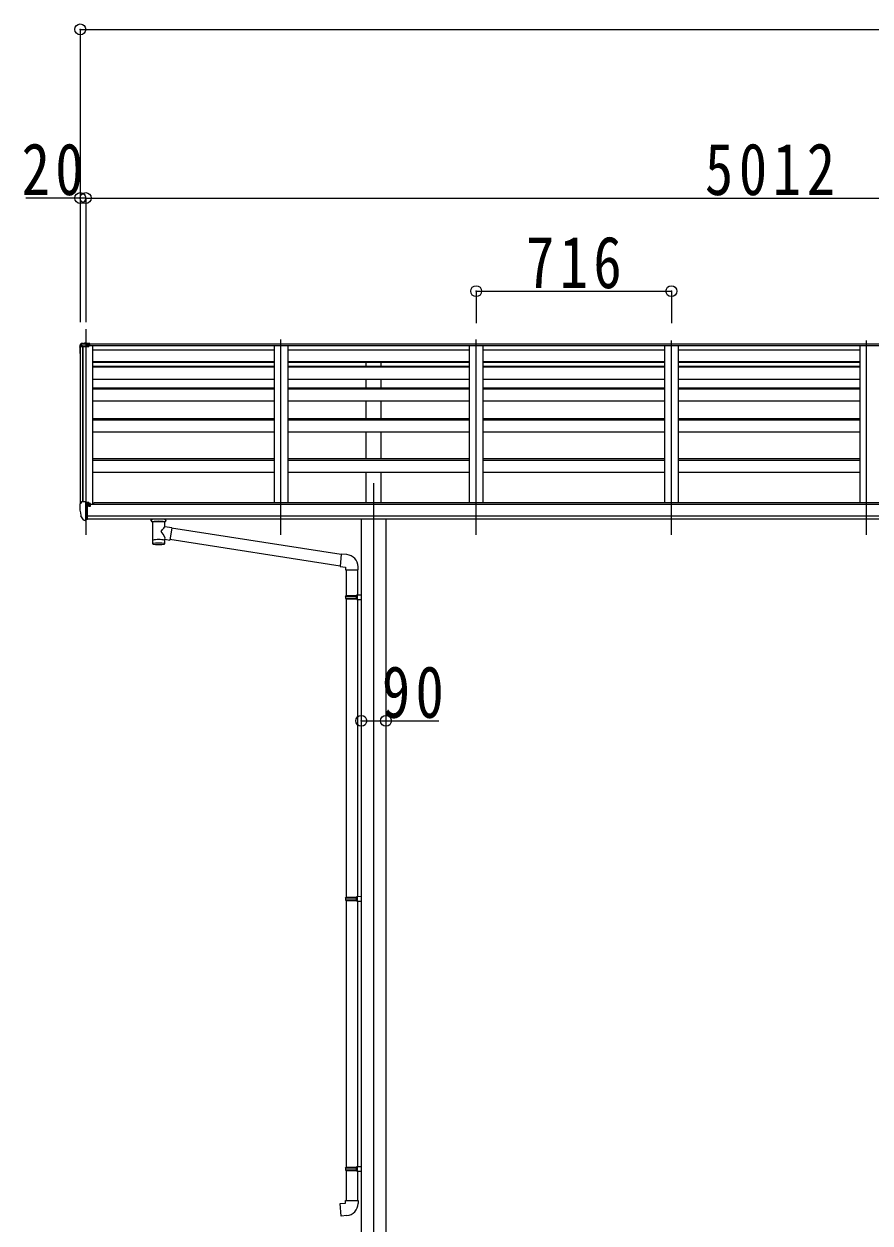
# Model space of a CAD drawing. Units: millimetres at full size, sheet at 1:40; some dimension numbers follow another scale. Extents: x -11181 to 11305, y -7804 to 7716.
# Drawn here: x 501 to 3603, y -4804 to -406 of the extents above; entities that cross this region are included whole.
import ezdxf

# ---------------------------------------------------------------- set-up
doc = ezdxf.new("R2010")
doc.units = ezdxf.units.MM
doc.header["$LTSCALE"] = 40
doc.header["$PDMODE"] = 32
doc.header["$PDSIZE"] = 40
for name, color, linetype, lineweight in [('0-1_本体', 4, 'Continuous', 9), ('0-2_部品', 7, 'Continuous', 9), ('0-8_PARTS2', 2, 'Continuous', 9), ('0-A_寸法', 6, 'Continuous', 9)]:
    doc.layers.add(name, color=color, linetype=linetype, lineweight=lineweight)
doc.styles.add('ＭＳ ゴシック', font='')
doc.styles.get('ＭＳ ゴシック').set_extended_font_data('MS Gothic')

msp = doc.modelspace()

# ---------------------------------------------------------------- linework, layer by layer
at = {"layer": '0-1_本体'}
for p, q in [((742.49, -1579.08), (5723.48, -1579.08)), ((5723.48, -1580.65), (742.49, -1580.65)), ((706.99, -1590.01), (706.98, -2165.13)), ((707.94, -1589.16), (715.77, -1588.75)), ((715.98, -1588.74), (715.98, -2158.59)), ((716.68, -2158.59), (716.68, -1588.74)), ((5726.98, -1586.28), (738.99, -1586.28)), ((5726.98, -1587.18), (738.99, -1587.18)), ((751.98, -1587.18), (751.98, -2168.4)), ((1417.98, -1602.38), (751.98, -1602.38)), ((1417.98, -1587.18), (1417.98, -2161.99)), ((1467.98, -1587.18), (1467.98, -2161.99)), ((2133.98, -1602.38), (1467.98, -1602.38)), ((2133.98, -1587.18), (2133.98, -2161.99)), ((2183.98, -1587.18), (2183.98, -2161.99)), ((2849.98, -1602.38), (2183.98, -1602.38)), ((2849.98, -1587.18), (2849.98, -2161.99)), ((2899.98, -1587.18), (2899.98, -2161.99)), ((3565.98, -1602.38), (2899.98, -1602.38)), ((3565.98, -1587.18), (3565.98, -2161.99)), ((1417.98, -1645.92), (751.98, -1645.92)), ((1417.98, -1646.99), (751.98, -1646.99)), ((1417.98, -1648.29), (751.98, -1648.29)), ((751.98, -1661.49), (1417.98, -1661.49)), ((751.98, -1664.06), (1417.98, -1664.06)), ((2133.98, -1645.92), (1467.98, -1645.92)), ((2133.98, -1646.99), (1467.98, -1646.99)), ((2133.98, -1648.29), (1467.98, -1648.29)), ((1467.98, -1661.49), (2133.98, -1661.49)), ((1467.98, -1664.06), (2133.98, -1664.06)), ((1755.48, -1661.49), (1755.48, -1648.29)), ((1810.48, -1661.49), (1810.48, -1648.29)), ((2849.98, -1645.92), (2183.98, -1645.92)), ((2849.98, -1646.99), (2183.98, -1646.99)), ((2849.98, -1648.29), (2183.98, -1648.29)), ((2183.98, -1661.49), (2849.98, -1661.49)), ((2183.98, -1664.06), (2849.98, -1664.06)), ((3565.98, -1645.92), (2899.98, -1645.92)), ((3565.98, -1646.99), (2899.98, -1646.99)), ((3565.98, -1648.29), (2899.98, -1648.29)), ((2899.98, -1661.49), (3565.98, -1661.49)), ((2899.98, -1664.06), (3565.98, -1664.06)), ((751.98, -1708.8), (1417.98, -1708.8)), ((1467.98, -1708.8), (2133.98, -1708.8)), ((1755.48, -1740.28), (1755.48, -1708.8)), ((1810.48, -1740.28), (1810.48, -1708.8)), ((2183.98, -1708.8), (2849.98, -1708.8)), ((2899.98, -1708.8), (3565.98, -1708.8)), ((751.98, -1740.28), (1417.98, -1740.28)), ((751.98, -1744.26), (1417.98, -1744.26)), ((1467.98, -1740.28), (2133.98, -1740.28)), ((1467.98, -1744.26), (2133.98, -1744.26)), ((2183.98, -1740.28), (2849.98, -1740.28)), ((2183.98, -1744.26), (2849.98, -1744.26)), ((2899.98, -1740.28), (3565.98, -1740.28)), ((2899.98, -1744.26), (3565.98, -1744.26)), ((751.98, -1788.71), (1417.98, -1788.71)), ((1467.98, -1788.71), (2133.98, -1788.71)), ((1755.48, -1853.13), (1755.48, -1788.71)), ((1810.48, -1853.13), (1810.48, -1788.71)), ((2183.98, -1788.71), (2849.98, -1788.71)), ((2899.98, -1788.71), (3565.98, -1788.71)), ((751.98, -1853.13), (1417.98, -1853.13)), ((751.98, -1858.51), (1417.98, -1858.51)), ((1467.98, -1853.13), (2133.98, -1853.13)), ((1467.98, -1858.51), (2133.98, -1858.51)), ((2183.98, -1853.13), (2849.98, -1853.13)), ((2183.98, -1858.51), (2849.98, -1858.51)), ((2899.98, -1853.13), (3565.98, -1853.13)), ((2899.98, -1858.51), (3565.98, -1858.51)), ((751.98, -1902.56), (1417.98, -1902.56)), ((1467.98, -1902.56), (2133.98, -1902.56)), ((1755.48, -1999.77), (1755.48, -1902.56)), ((1810.48, -1999.77), (1810.48, -1902.56)), ((2183.98, -1902.56), (2849.98, -1902.56)), ((2899.98, -1902.56), (3565.98, -1902.56)), ((751.98, -1999.77), (1417.98, -1999.77)), ((751.98, -2006.53), (1417.98, -2006.53)), ((1467.98, -1999.77), (2133.98, -1999.77)), ((1467.98, -2006.53), (2133.98, -2006.53)), ((2183.98, -1999.77), (2849.98, -1999.77)), ((2183.98, -2006.53), (2849.98, -2006.53)), ((2899.98, -1999.77), (3565.98, -1999.77)), ((2899.98, -2006.53), (3565.98, -2006.53)), ((751.98, -2050.09), (1417.98, -2050.09)), ((1467.98, -2050.09), (2133.98, -2050.09)), ((1755.48, -2161.99), (1755.48, -2050.09)), ((1810.48, -2161.99), (1810.48, -2050.09)), ((2183.98, -2050.09), (2849.98, -2050.09)), ((2899.98, -2050.09), (3565.98, -2050.09)), ((5732.48, -2168.4), (733.48, -2168.4)), ((5708.98, -2161.99), (756.98, -2161.99)), ((756.98, -2168.4), (756.98, -2162.07)), ((733.48, -2209.99), (5732.48, -2209.99)), ((5732.48, -2221.84), (733.48, -2221.77)), ((1737.78, -2221.78), (1737.78, -5378.76)), ((1828.18, -2221.78), (1828.18, -5378.76))]:
    msp.add_line(p, q, dxfattribs=at)
msp.add_circle((740.95, -2173.51), 3, dxfattribs=at)
msp.add_arc((707.99, -1590.16), 1, 93, 173.32986, dxfattribs=at)
at = {"layer": '0-2_部品'}
for p, q in [((710.01, -1578.42), (705.53, -1584.84)), ((711.19, -1579.85), (706.77, -1587.27)), ((717.02, -1577.61), (710.77, -1577.99)), ((711.19, -1579.85), (726.99, -1579.02)), ((711.33, -1578.73), (711.33, -1579.45)), ((726.99, -1577), (722.95, -1577.25)), ((726.99, -1577.77), (726.99, -1577)), ((742.49, -1577.95), (726.99, -1577)), ((726.99, -1577), (726.99, -1577.77)), ((726.99, -1577.77), (726.99, -1578.5)), ((742.49, -1579.83), (726.99, -1579.01)), ((726.99, -1581.42), (726.99, -1579.02)), ((742.49, -1582.24), (738.99, -1582.05)), ((742.49, -1577.95), (742.49, -1578.72)), ((742.49, -1578.72), (742.49, -1579.44)), ((742.49, -1579.44), (742.49, -1579.83)), ((742.49, -1579.83), (742.49, -1582.24)), ((742.49, -1583.54), (742.49, -1582.24)), ((704.99, -1586.57), (704.99, -1590.65)), ((704.99, -1591.33), (704.99, -1590.65)), ((705.53, -1584.84), (705.53, -1588.37)), ((706.49, -1591.33), (706.49, -1590.65)), ((715.88, -1586.58), (707.83, -1586.98)), ((715.88, -1587.25), (707.83, -1587.67)), ((707.91, -1589.16), (715.92, -1588.74)), ((715.88, -1587.25), (738.99, -1585.84)), ((715.92, -1588.74), (738.99, -1588.74)), ((742.49, -1583.54), (738.99, -1583.54)), ((738.99, -1585.84), (738.99, -1588.74)), ((704.98, -2167.96), (704.98, -2168.59)), ((711.89, -2159.16), (707.83, -2164.97)), ((726.98, -2227.09), (726.98, -2158.59)), ((728.48, -2159.51), (726.98, -2159.51)), ((733.48, -2168.32), (726.98, -2167.93)), ((728.48, -2159.51), (728.48, -2165.68)), ((738.16, -2161.01), (728.48, -2160.28)), ((728.48, -2163.28), (742.48, -2163.33)), ((737.95, -2173.51), (738.48, -2173.51)), ((738.48, -2173.51), (738.78, -2173.51)), ((738.98, -2163.32), (738.98, -2161.42)), ((743.48, -2164.44), (743.48, -2168.4)), ((719.36, -2225.28), (709.61, -2209.9)), ((725.48, -2227), (721.77, -2226.77)), ((725.48, -2227), (726.98, -2227.09)), ((726.98, -2224.89), (727.48, -2224.89)), ((727.48, -2224.89), (727.98, -2223.89)), ((733.48, -2223.89), (727.98, -2223.89)), ((967.48, -2227.89), (967.48, -2221.77)), ((971.58, -2232.39), (971.56, -2312.68)), ((1017.38, -2249.96), (1017.38, -2232.38)), ((1021.48, -2227.89), (1021.48, -2221.77)), ((1042.6, -2253.87), (1017.38, -2249.96)), ((1042.6, -2253.87), (1035.58, -2299.13)), ((1663.71, -2352.29), (1042.29, -2255.88)), ((1017.4, -2312.68), (1017.38, -2296.05)), ((1017.38, -2296.3), (1035.58, -2299.13)), ((1660.04, -2394.22), (1035.85, -2297.39)), ((1684.7, -2352.35), (1663.87, -2350.53)), ((1679.78, -2408.1), (1725.78, -2408.1)), ((1681.78, -2408.1), (1681.78, -2502.24)), ((1723.78, -2408.1), (1723.78, -2499.68)), ((1725.78, -2408.1), (1725.78, -2397.18)), ((1679.78, -2504.24), (1680.78, -2502.24)), ((1679.78, -2504.24), (1723.78, -2504.24)), ((1679.78, -2504.24), (1679.78, -2512.24)), ((1680.78, -2502.24), (1723.78, -2502.24)), ((1719.3, -2504.24), (1718.88, -2502.24)), ((1721.78, -2499.74), (1737.78, -2499.27)), ((1721.78, -2501.74), (1721.78, -2499.74)), ((1721.78, -2501.74), (1723.78, -2501.74)), ((1737.78, -2499.27), (1737.78, -2517.21)), ((1679.78, -2512.24), (1723.78, -2512.24)), ((1679.78, -2512.24), (1680.78, -2514.24)), ((1680.78, -2514.24), (1723.78, -2514.24)), ((1681.78, -2514.24), (1681.78, -3608.42)), ((1721.78, -2516.74), (1721.78, -2514.74)), ((1721.78, -2516.74), (1737.78, -2517.21)), ((1723.78, -2516.8), (1723.78, -3605.87)), ((1721.78, -3605.92), (1737.78, -3605.45)), ((1737.78, -3605.45), (1737.78, -3623.39)), ((1679.78, -3610.42), (1680.78, -3608.42)), ((1679.78, -3610.42), (1723.78, -3610.42)), ((1679.78, -3610.42), (1679.78, -3618.42)), ((1679.78, -3618.42), (1723.78, -3618.42)), ((1679.78, -3618.42), (1680.78, -3620.42)), ((1680.78, -3608.42), (1723.78, -3608.42)), ((1680.78, -3620.42), (1723.78, -3620.42)), ((1681.78, -3620.42), (1681.78, -4598.61)), ((1719.3, -3610.42), (1718.88, -3608.42)), ((1721.78, -3607.92), (1721.78, -3605.92)), ((1721.78, -3607.92), (1723.78, -3607.92)), ((1721.78, -3622.92), (1721.78, -3620.92)), ((1721.78, -3622.92), (1737.78, -3623.39)), ((1723.78, -3622.98), (1723.78, -4596.05)), ((1679.78, -4600.61), (1680.78, -4598.61)), ((1679.78, -4600.61), (1723.78, -4600.61)), ((1679.78, -4600.61), (1679.78, -4608.61)), ((1679.78, -4608.61), (1723.78, -4608.61)), ((1679.78, -4608.61), (1680.78, -4610.61)), ((1680.78, -4598.61), (1723.78, -4598.61)), ((1680.78, -4610.61), (1723.78, -4610.61)), ((1681.78, -4610.61), (1681.78, -4720.61)), ((1719.3, -4600.61), (1718.88, -4598.61)), ((1721.78, -4596.11), (1737.78, -4595.64)), ((1721.78, -4598.11), (1721.78, -4596.11)), ((1721.78, -4598.11), (1723.78, -4598.11)), ((1721.78, -4613.11), (1721.78, -4611.11)), ((1721.78, -4613.11), (1737.78, -4613.58)), ((1723.78, -4613.17), (1723.78, -4720.61)), ((1737.78, -4595.64), (1737.78, -4613.58)), ((1679.78, -4720.61), (1725.78, -4720.61)), ((1679.78, -4730.61), (1679.78, -4720.61)), ((1725.78, -4720.61), (1725.78, -4731.53))]:
    msp.add_line(p, q, dxfattribs=at)
for points in [[(710.77, -1577.99), (710.89, -1577.99), (711.23, -1578.21), (711.33, -1578.73)], [(711.33, -1579.45), (711.27, -1579.66), (711.19, -1579.85)], [(726.99, -1579.02), (726.99, -1578.5), (726.99, -1577.77)], [(726.99, -1581.42), (738.99, -1581.84), (738.99, -1585.2)], [(715.88, -1586.58), (738.99, -1585.2), (738.99, -1585.84)], [(726.98, -2158.59), (714.98, -2158.59), (712.65, -2158.73)], [(733.48, -2223.89), (733.48, -2165.68), (728.48, -2165.68)], [(738.16, -2161.01), (738.32, -2161.02), (738.48, -2161.06), (738.63, -2161.1), (738.75, -2161.15), (738.85, -2161.21), (738.92, -2161.28), (738.97, -2161.35), (738.98, -2161.42)], [(738.78, -2172.32), (738.78, -2173.51), (743.48, -2173.51)], [(743.48, -2171.89), (743.48, -2173.51), (743.95, -2173.51)], [(726.98, -2213.2), (730.14, -2212.79), (733.48, -2212.36)], [(967.52, -2227.95), (967.5, -2227.59), (967.74, -2226.63), (968.26, -2225.75), (969.07, -2224.91), (970.18, -2224.11), (971.58, -2223.39)], [(967.52, -2227.83), (967.5, -2228.19), (967.74, -2229.15), (968.26, -2230.03), (969.07, -2230.87), (970.18, -2231.66), (971.58, -2232.39)], [(1017.38, -2223.4), (1017.61, -2223.49), (1018.97, -2224.23), (1020.08, -2225.08), (1020.84, -2225.94), (1021.3, -2226.84), (1021.47, -2227.73)], [(1017.38, -2232.38), (1017.61, -2232.28), (1018.97, -2231.55), (1020.08, -2230.7), (1020.84, -2229.84), (1021.3, -2228.94), (1021.47, -2228.05)], [(1663.87, -2350.53), (1659.86, -2396.35), (1679.78, -2398.1), (1679.78, -2408.1)], [(1719.3, -2504.24), (1719.3, -2512.24), (1718.88, -2514.24)], [(1721.78, -2514.74), (1723.78, -2514.74), (1723.78, -2501.74)], [(1719.3, -3610.42), (1719.3, -3618.42), (1718.88, -3620.42)], [(1721.78, -3620.92), (1723.78, -3620.92), (1723.78, -3607.92)], [(1719.3, -4600.61), (1719.3, -4608.61), (1718.88, -4610.61)], [(1721.78, -4611.11), (1723.78, -4611.11), (1723.78, -4598.11)], [(1684.7, -4776.36), (1663.87, -4778.18), (1659.86, -4732.36), (1679.78, -4730.61)]]:
    msp.add_lwpolyline(points, dxfattribs=at)
for centre, radius, start, end in [((710.83, -1578.99), 1, 93.49169, 145.07667), ((707.56, -1374.16), 203.67, 272.66471, 274.33431), ((707.98, -1590.66), 2.99, 92.88363, 179.89821), ((905.48, -1591.33), 200.5, 180.00038, 188.11165), ((708.25, -1590.18), 3.27, 116.90088, 146.38921), ((707.98, -1590.66), 1.5, 92.88363, 179.89821), ((905.49, -1590.98), 199.01, 180.00039, 184.08805), ((905.49, -1591.33), 199.01, 180.00039, 184.08802), ((707.98, -2167.96), 3, 93, 180), ((897.47, -2168.59), 192.49, 180.0008, 192.1233), ((712.71, -2159.73), 1, 93.5, 145), ((740.98, -2173.51), 2.5, 151.64236, 180), ((740.98, -2173.51), 2.5, 0, 151.64236), ((712.21, -2208.4), 3, 191.83348, 210), ((721.96, -2223.78), 3, 210, 266.5), ((984.55, -2273.11), 51.38, 92.46126, 104.61963), ((1004.44, -2273.11), 51.38, 75.38037, 87.53874), ((1680.78, -2397.18), 45, 0, 85), ((1680.78, -4731.53), 45, 275, 0)]:
    msp.add_arc(centre, radius, start, end, dxfattribs=at)
for centre, major_axis, ratio, start_param, end_param in [((707.99, -1586.57), (0, -3.01), 0.996195, 4.1015237, 4.712389), ((707.99, -1590.53), (-0.11, 3.55), 0.844901, 0.0150814, 0.3799029), ((742.48, -2164.44), (-0.02, 1.1), 0.906239, 4.6917496, 6.2625459), ((994.48, -2233.58), (-22.91, -0.42), 0.072511, 4.711586, 6.2823824), ((994.51, -2231.95), (-22.91, -0.42), 0.072511, 4.711586, 6.2823824), ((994.46, -2231.96), (22.92, -0.42), 0.07247, 0.0008089, 1.5716053), ((994.46, -2233.58), (22.92, -0.42), 0.07247, 0.0008089, 1.5716053), ((1005.48, -2227.89), (16, 0), 0.361356, 0, 0.0194874), ((1005.48, -2227.89), (16, 0), 0.361356, 6.2636979, 6.2831853), ((994.48, -2269.51), (-22.81, 26.62), 0.234429, 3.1563334, 4.5976381), ((997.04, -2272.16), (20.32, 22.25), 0.045535, 4.9756507, 6.2441899), ((994.48, -2312.68), (22.92, 0), 0.101955, 6.2829723, 9.4248207), ((994.48, -2312.68), (22.92, 0), 0.101955, 3.1415499, 6.2833984), ((994.48, -2300.24), (22.91, 0), 0.122865, 6.2831853, 9.424778)]:
    msp.add_ellipse(centre, major_axis=major_axis, ratio=ratio, start_param=start_param, end_param=end_param, dxfattribs=at)
at = {"layer": '0-8_PARTS2'}
for p, q in [((726.99, -1525.75), (726.98, -2279.53)), ((1442.98, -2279.53), (1442.98, -1563.06)), ((2158.98, -2279.53), (2158.98, -1563.06)), ((2874.98, -2279.53), (2874.98, -1567.34)), ((3590.98, -2279.53), (3590.98, -1567.34)), ((1782.98, -2090.73), (1782.98, -5596.76))]:
    msp.add_line(p, q, dxfattribs=at)
at = {"layer": '0-A_寸法'}
for p, q in [((706.99, -426.47), (706.99, -1500.44)), ((706.99, -426.47), (7190.97, -426.47)), ((706.99, -1044.87), (506.99, -1044.87)), ((706.99, -1044.87), (706.99, -1500.44)), ((726.99, -1044.87), (706.99, -1044.87)), ((726.99, -1044.87), (726.99, -1500.44)), ((726.99, -1044.87), (5738.98, -1044.87)), ((726.99, -1044.87), (726.99, -1500.44)), ((2158.98, -1386.31), (2158.98, -1503.91)), ((2158.98, -1386.31), (2874.98, -1386.31)), ((2874.98, -1386.31), (2874.98, -1503.91)), ((1737.78, -2961.99), (1828.18, -2961.99)), ((1828.18, -2961.99), (2022.48, -2961.99))]:
    msp.add_line(p, q, dxfattribs=at)
for p in [(706.99, -426.47), (706.99, -1044.87), (726.99, -1044.87), (2158.98, -1386.31), (2874.98, -1386.31), (1737.78, -2961.99), (1828.18, -2961.99)]:
    msp.add_point(p, dxfattribs=at)

# ---------------------------------------------------------------- texts
at = {"layer": '0-A_寸法', "color": 7, "char_height": 190.6, "attachment_point": 7, "style": 'ＭＳ ゴシック'}
for s, insert in [('\\T1.19;\\W0.8;20', (491.99, -1036.87)), ('\\T1.2;\\W0.8;5012', (2997.98, -1036.87)), ('\\T1.19;\\W0.8;716', (2341.98, -1378.31)), ('\\T1.19;\\W0.8;90', (1813.18, -2953.99))]:
    msp.add_mtext(s, dxfattribs=dict(at, insert=insert))

doc.saveas('drawing.dxf')
